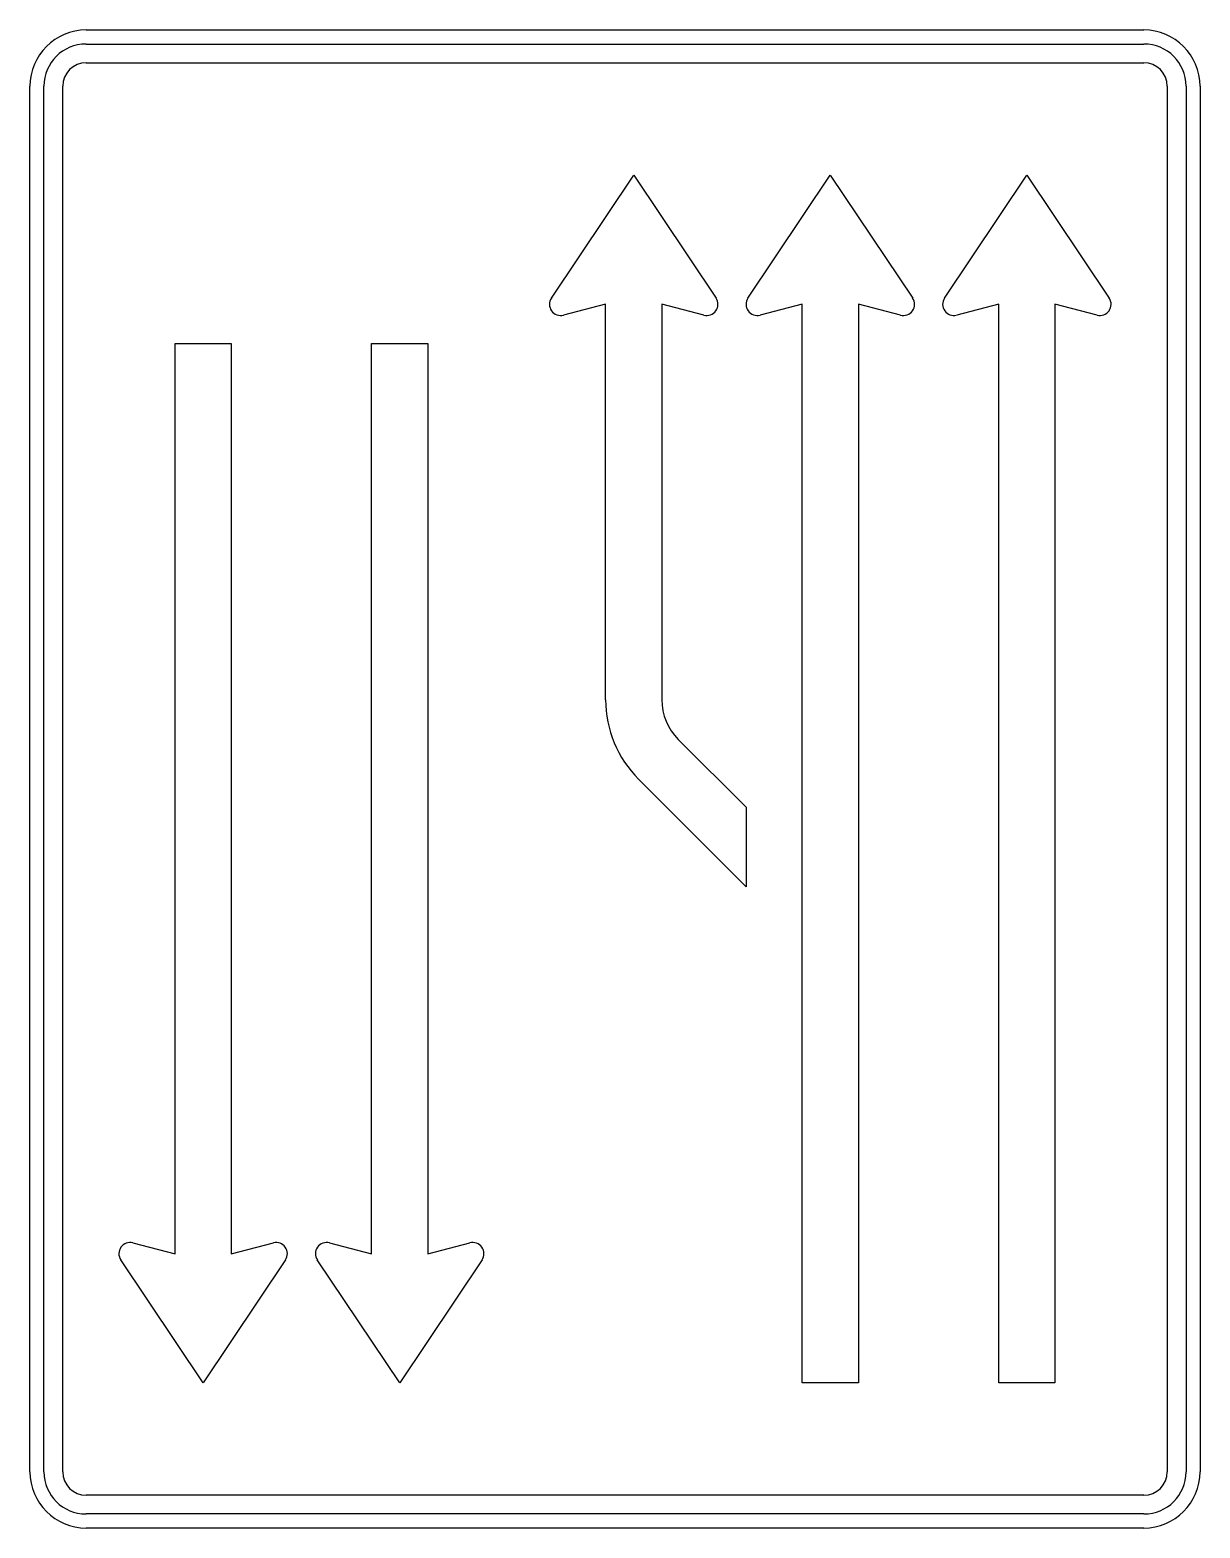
# Model space of a CAD drawing. Extents: x 0 to 1250, y 0 to 1600.
import ezdxf

# ---------------------------------------------------------------- set-up
doc = ezdxf.new("R2010")
doc.units = 0
doc.header["$LTSCALE"] = 25
doc.linetypes.add('AUSGEZOGEN', pattern=[0])
doc.layers.get('0').update_dxf_attribs({"linetype": 'AUSGEZOGEN'})

msp = doc.modelspace()

# ---------------------------------------------------------------- linework, layer by layer
for p, q in [((60, 1600), (1190, 1600)), ((60, 1585), (1190, 1585)), ((60, 1565), (1190, 1565)), ((0, 60), (0, 1540)), ((15, 60), (15, 1540)), ((35, 60), (35, 1540)), ((1215, 1540), (1215, 60)), ((1235, 1540), (1235, 60)), ((1250, 1540), (1250, 60)), ((557, 1313.7), (645, 1445)), ((645, 1445), (733, 1313.7)), ((767, 1313.7), (855, 1445)), ((855, 1445), (943, 1313.7)), ((977, 1313.7), (1065, 1445)), ((1065, 1445), (1153, 1313.7)), ((615, 1307), (570, 1295.4)), ((615, 884.7), (615, 1307)), ((720, 1295.4), (675, 1307)), ((675, 1307), (675, 884.7)), ((825, 1307), (780, 1295.4)), ((825, 155), (825, 1307)), ((885, 1307), (885, 155)), ((930, 1295.4), (885, 1307)), ((1035, 1307), (990, 1295.4)), ((1035, 155), (1035, 1307)), ((1140, 1295.4), (1095, 1307)), ((1095, 1307), (1095, 155)), ((155, 293), (155, 1265)), ((155, 1265), (215, 1265)), ((215, 1265), (215, 293)), ((365, 293), (365, 1265)), ((365, 1265), (425, 1265)), ((425, 1265), (425, 293)), ((692.6, 842.3), (765, 769.9)), ((765, 685), (650.1, 799.8)), ((765, 769.9), (765, 685)), ((110, 304.6), (155, 293)), ((215, 293), (260, 304.6)), ((320, 304.6), (365, 293)), ((425, 293), (470, 304.6)), ((185, 155), (97, 286.3)), ((273, 286.3), (185, 155)), ((395, 155), (307, 286.3)), ((483, 286.3), (395, 155)), ((885, 155), (825, 155)), ((1095, 155), (1035, 155)), ((1190, 35), (60, 35)), ((1190, 15), (60, 15)), ((1190, 0), (60, 0))]:
    msp.add_line(p, q)
for centre, radius, start, end in [((60, 1540), 60, 90, 180), ((1190, 1540), 60, 0, 90), ((60, 1540), 45, 90, 180), ((1190, 1540), 45, 0, 90), ((60, 1540), 25, 90, 180), ((1190, 1540), 25, 0, 90), ((567, 1307), 12, 146.195, 284.475), ((723, 1307), 12, 255.525, 393.805), ((777, 1307), 12, 146.195, 284.475), ((933, 1307), 12, 255.525, 393.805), ((987, 1307), 12, 146.195, 284.475), ((1143, 1307), 12, 255.525, 393.805), ((735, 884.7), 120, 180, 225), ((735, 884.7), 60, 180, 225), ((107, 293), 12, 75.525, 213.805), ((263, 293), 12, 326.195, 464.475), ((317, 293), 12, 75.525, 213.805), ((473, 293), 12, 326.195, 464.475), ((60, 60), 60, 180, 270), ((60, 60), 45, 180, 270), ((60, 60), 25, 180, 270), ((1190, 60), 60, 270, 360), ((1190, 60), 45, 270, 360), ((1190, 60), 25, 270, 360)]:
    msp.add_arc(centre, radius, start, end)

doc.saveas('drawing.dxf')
